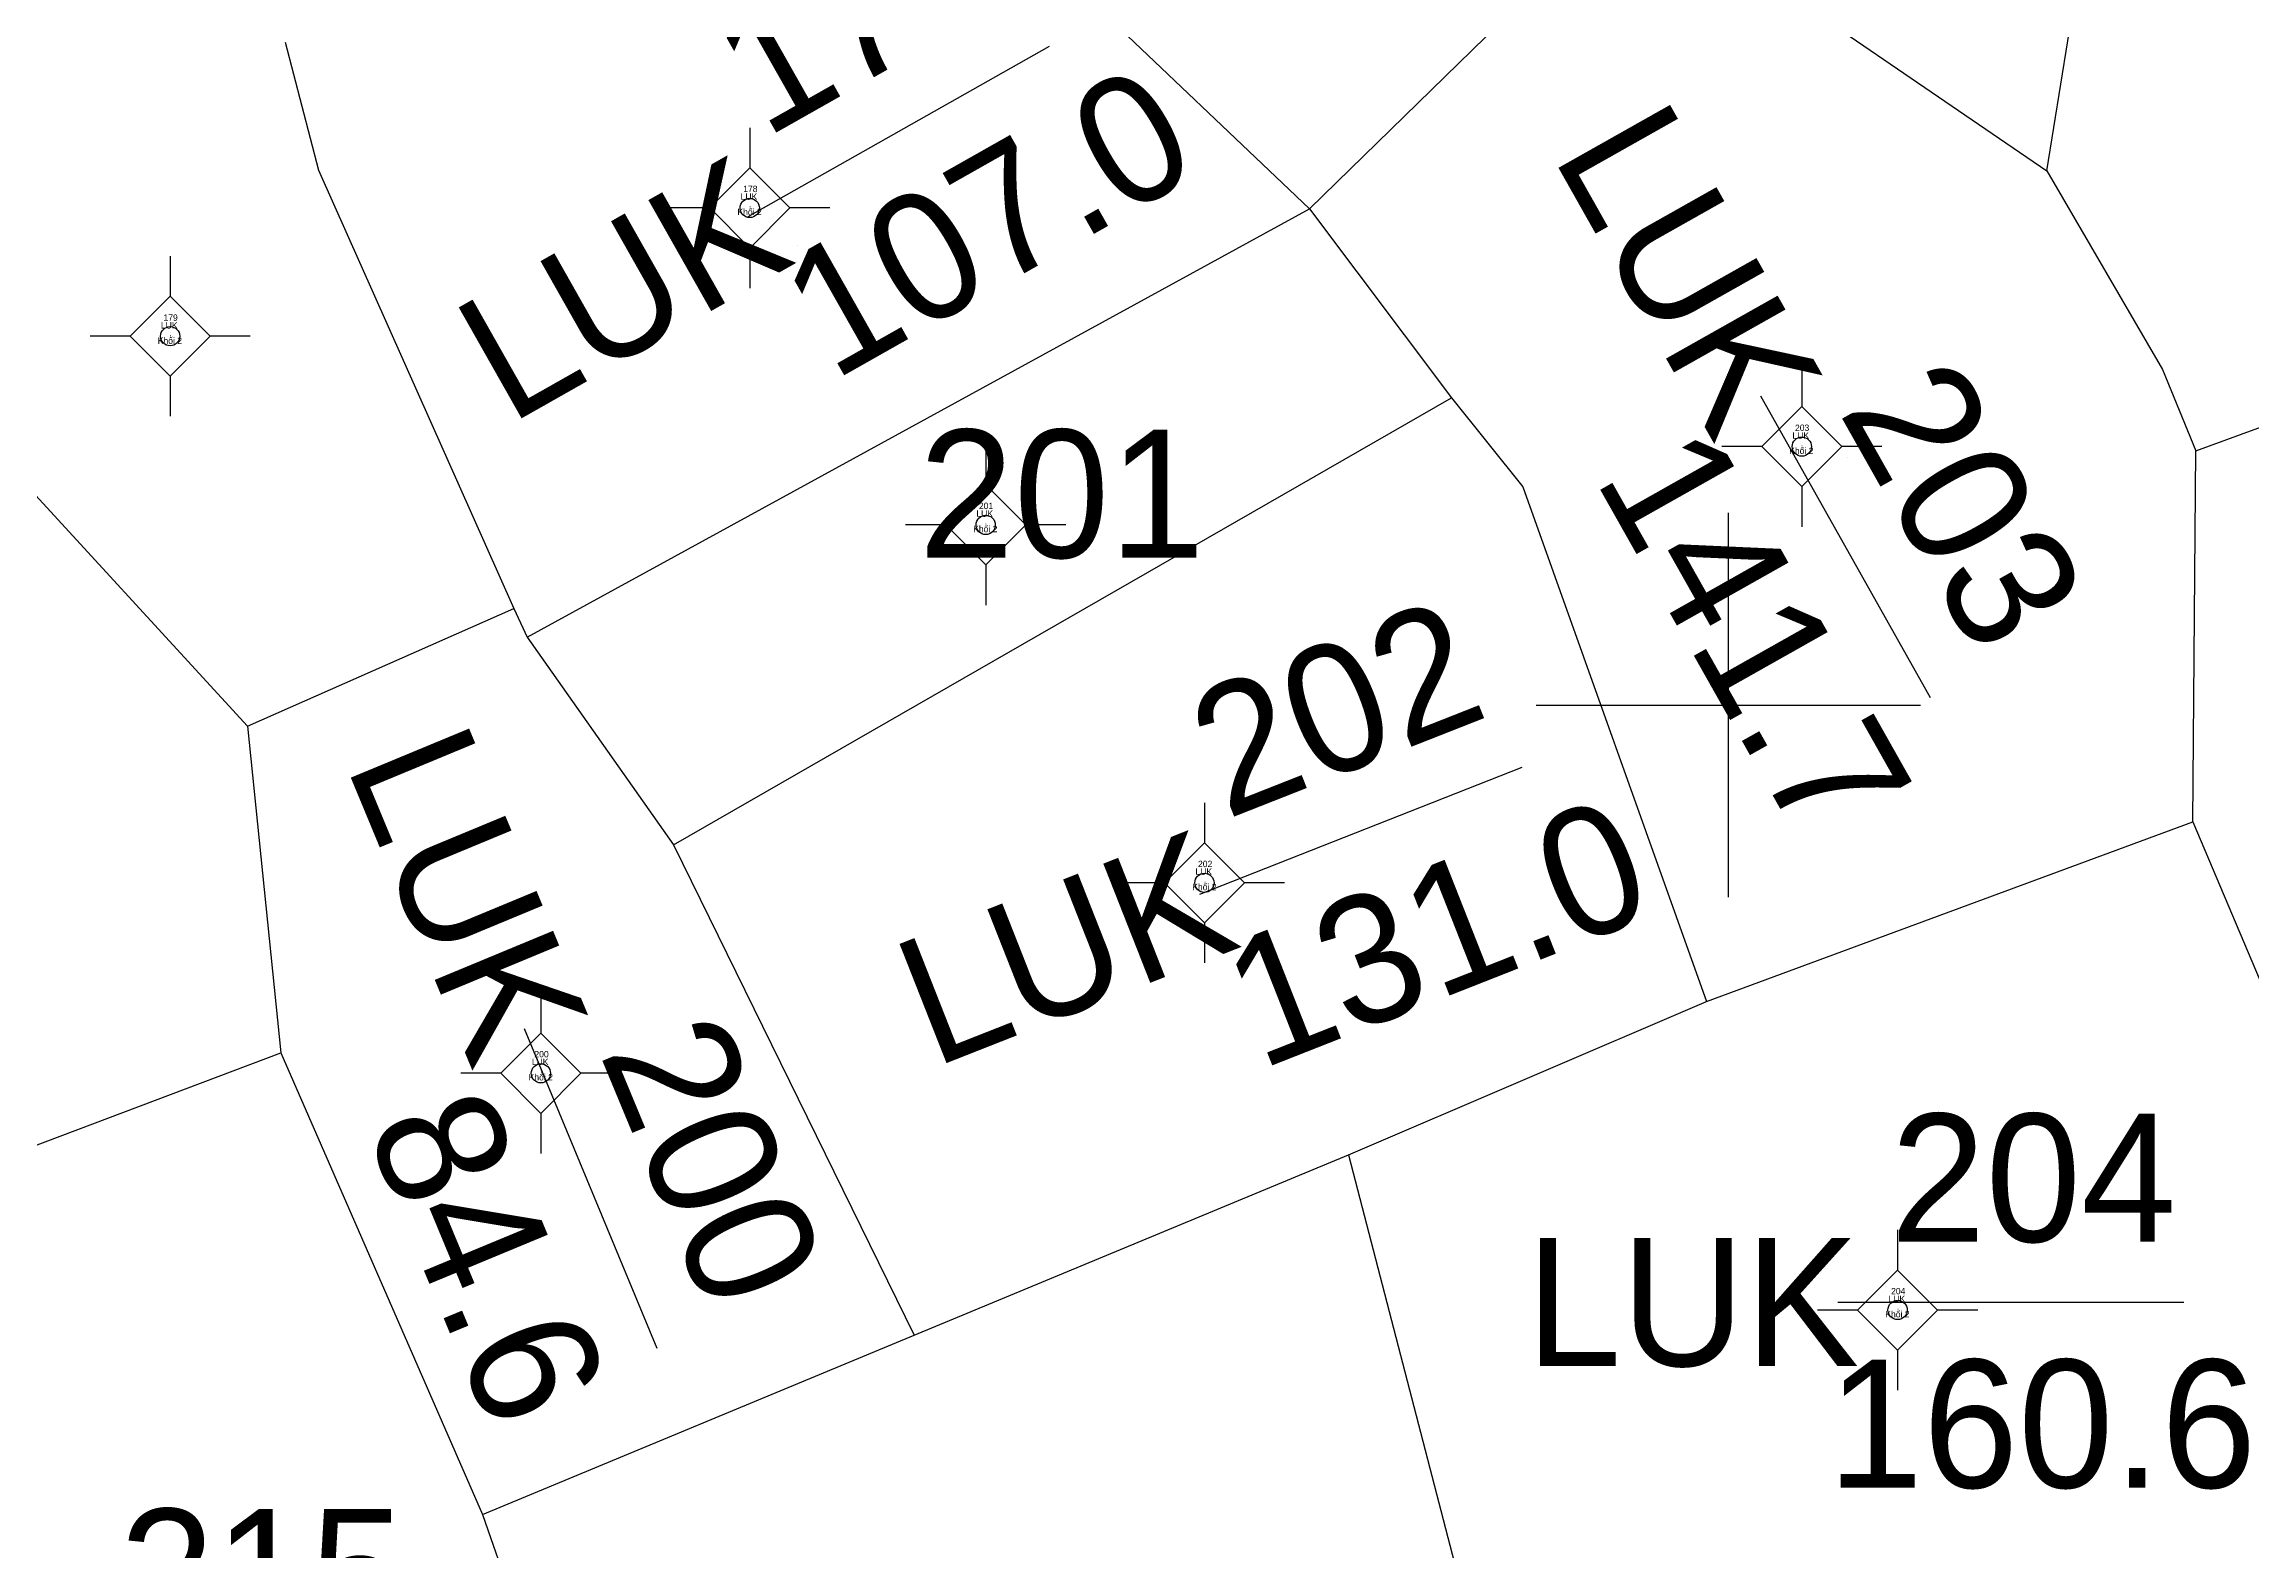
# Model space of a CAD drawing. Extents: x 550890 to 551618, y 1839259 to 1840146.
# Drawn here: x 551373.71 to 551408.17, y 1839586.79 to 1839610.32 of the extents above; entities that cross this region are included whole.
import ezdxf

# ---------------------------------------------------------------- set-up
doc = ezdxf.new("R2010")
doc.units = 0
for name, color, linetype in [('Level 10', 7, 'Continuous'), ('Level 11', 7, 'Continuous'), ('Level 13', 7, 'Continuous'), ('Level 15', 7, 'Continuous'), ('Level 2', 7, 'Continuous'), ('Level 4', 7, 'Continuous'), ('Level 63', 7, 'Continuous')]:
    doc.layers.add(name, color=color, linetype=linetype)

msp = doc.modelspace()

# ---------------------------------------------------------------- linework, layer by layer
at = {"layer": 'Level 10'}
for p, q in [((551404.97, 1839608.34), (551407.4, 1839623.29)), ((551387.71, 1839613.22), (551393.46, 1839607.75)), ((551393.46, 1839607.75), (551398.09, 1839612.27)), ((551381.25, 1839601.06), (551393.46, 1839607.75)), ((551393.46, 1839607.75), (551395.68, 1839604.8)), ((551383.53, 1839597.82), (551395.68, 1839604.8)), ((551372.99, 1839603.91), (551376.88, 1839599.67)), ((551407.25, 1839598.18), (551407.3, 1839603.97)), ((551376.88, 1839599.67), (551381.04, 1839601.51)), ((551381.04, 1839601.51), (551381.25, 1839601.06)), ((551381.25, 1839601.06), (551383.53, 1839597.82)), ((551376.88, 1839599.67), (551377.4, 1839594.57)), ((551399.66, 1839595.37), (551407.25, 1839598.18)), ((551407.25, 1839598.18), (551411.81, 1839587.39)), ((551383.53, 1839597.82), (551387.29, 1839590.16)), ((551394.07, 1839592.98), (551399.66, 1839595.37)), ((551365.21, 1839589.97), (551377.4, 1839594.57)), ((551377.4, 1839594.57), (551380.55, 1839587.36)), ((551387.29, 1839590.16), (551394.07, 1839592.98)), ((551394.07, 1839592.98), (551396.51, 1839583.59)), ((551380.55, 1839587.36), (551387.29, 1839590.16)), ((551380.55, 1839587.36), (551384.1, 1839577.24))]:
    msp.add_line(p, q, dxfattribs=at)
for points in [[(551398.09, 1839612.27), (551399.67, 1839611.97), (551404.97, 1839608.34)], [(551377.47, 1839610.35), (551377.99, 1839608.35), (551381.04, 1839601.51)], [(551404.97, 1839608.34), (551406.78, 1839605.24), (551407.3, 1839603.97)], [(551407.3, 1839603.97), (551416.11, 1839607.19), (551418.38, 1839606.04)], [(551395.68, 1839604.8), (551396.79, 1839603.41), (551399.66, 1839595.37)]]:
    msp.add_lwpolyline(points, dxfattribs=at)
at = {"layer": 'Level 11'}
for p, q in [((551384.723, 1839609.012), (551384.723, 1839608.387)), ((551384.723, 1839608.387), (551384.098, 1839607.762)), ((551385.348, 1839607.762), (551384.723, 1839608.387)), ((551384.098, 1839607.762), (551383.473, 1839607.762)), ((551384.098, 1839607.762), (551384.723, 1839607.137)), ((551384.723, 1839607.137), (551385.348, 1839607.762)), ((551385.973, 1839607.762), (551385.348, 1839607.762)), ((551384.723, 1839607.137), (551384.723, 1839606.512)), ((551375.674, 1839607.01), (551375.674, 1839606.385)), ((551375.674, 1839606.385), (551375.049, 1839605.76)), ((551376.299, 1839605.76), (551375.674, 1839606.385)), ((551375.049, 1839605.76), (551374.424, 1839605.76)), ((551375.049, 1839605.76), (551375.674, 1839605.135)), ((551375.674, 1839605.135), (551376.299, 1839605.76)), ((551376.924, 1839605.76), (551376.299, 1839605.76)), ((551375.674, 1839605.135), (551375.674, 1839604.51)), ((551401.147, 1839605.286), (551401.147, 1839604.661)), ((551401.147, 1839604.661), (551400.522, 1839604.036)), ((551401.772, 1839604.036), (551401.147, 1839604.661)), ((551388.406, 1839604.063), (551388.406, 1839603.438)), ((551400.522, 1839604.036), (551399.897, 1839604.036)), ((551400.522, 1839604.036), (551401.147, 1839603.411)), ((551401.147, 1839603.411), (551401.772, 1839604.036)), ((551402.397, 1839604.036), (551401.772, 1839604.036)), ((551388.406, 1839603.438), (551387.781, 1839602.813)), ((551389.031, 1839602.813), (551388.406, 1839603.438)), ((551401.147, 1839603.411), (551401.147, 1839602.786)), ((551387.781, 1839602.813), (551387.156, 1839602.813)), ((551387.781, 1839602.813), (551388.406, 1839602.188)), ((551388.406, 1839602.188), (551389.031, 1839602.813)), ((551389.656, 1839602.813), (551389.031, 1839602.813)), ((551388.406, 1839602.188), (551388.406, 1839601.563)), ((551391.821, 1839598.475), (551391.821, 1839597.85)), ((551391.821, 1839597.85), (551391.196, 1839597.225)), ((551392.446, 1839597.225), (551391.821, 1839597.85)), ((551391.196, 1839597.225), (551390.571, 1839597.225)), ((551391.196, 1839597.225), (551391.821, 1839596.6)), ((551391.821, 1839596.6), (551392.446, 1839597.225)), ((551393.071, 1839597.225), (551392.446, 1839597.225)), ((551391.821, 1839596.6), (551391.821, 1839595.975)), ((551381.462, 1839595.501), (551381.462, 1839594.876)), ((551381.462, 1839594.876), (551380.837, 1839594.251)), ((551382.087, 1839594.251), (551381.462, 1839594.876)), ((551380.837, 1839594.251), (551380.212, 1839594.251)), ((551380.837, 1839594.251), (551381.462, 1839593.626)), ((551381.462, 1839593.626), (551382.087, 1839594.251)), ((551382.712, 1839594.251), (551382.087, 1839594.251)), ((551381.462, 1839593.626), (551381.462, 1839593.001)), ((551402.642, 1839591.805), (551402.642, 1839591.18)), ((551402.642, 1839591.18), (551402.017, 1839590.555)), ((551403.267, 1839590.555), (551402.642, 1839591.18)), ((551402.017, 1839590.555), (551401.392, 1839590.555)), ((551402.017, 1839590.555), (551402.642, 1839589.93)), ((551402.642, 1839589.93), (551403.267, 1839590.555)), ((551403.892, 1839590.555), (551403.267, 1839590.555)), ((551402.642, 1839589.93), (551402.642, 1839589.305))]:
    msp.add_line(p, q, dxfattribs=at)
for centre in [(551384.722, 1839607.762), (551375.674, 1839605.76), (551401.147, 1839604.036), (551388.406, 1839602.813), (551391.821, 1839597.225), (551381.462, 1839594.251), (551402.642, 1839590.555)]:
    msp.add_circle(centre, 0.15, dxfattribs=at)
at = {"layer": 'Level 13'}
for p, q in [((551384.7, 1839607.63), (551389.4, 1839610.29)), ((551385.46, 1839607.18), (551385.46, 1839607.18)), ((551375.8, 1839605.31), (551375.8, 1839605.31)), ((551400.5, 1839604.83), (551403.15, 1839600.12)), ((551401.86, 1839603.87), (551401.86, 1839603.87)), ((551388.34, 1839602.82), (551388.34, 1839602.82)), ((551391.75, 1839597.05), (551396.78, 1839599.03)), ((551391.28, 1839597.53), (551391.28, 1839597.53)), ((551381.2, 1839594.95), (551383.27, 1839589.96)), ((551381.3, 1839594.48), (551381.3, 1839594.48)), ((551402.46, 1839590.93), (551402.46, 1839590.93)), ((551401.71, 1839590.68), (551407.11, 1839590.68))]:
    msp.add_line(p, q, dxfattribs=at)
at = {"layer": 'Level 63'}
for points in [[(551400, 1839597), (551400, 1839603)], [(551397, 1839600), (551403, 1839600)]]:
    msp.add_lwpolyline(points, dxfattribs=at)

# ---------------------------------------------------------------- texts
at = {"layer": 'Level 13'}
for s, height, rotation, p in [('178', 1.99, 29.5129, (551384.96, 1839608.84)), ('203', 2, 299.4219, (551401.71, 1839604.59)), ('202', 2, 21.5084, (551392.16, 1839598.21)), ('200', 2, 292.542, (551382.37, 1839594.57))]:
    msp.add_text(s, height=height, rotation=rotation, dxfattribs=at).set_placement(p)
for s, p in [('201', (551387.36, 1839602.3)), ('204', (551402.53, 1839591.62)), ('215', (551374.88, 1839585.45))]:
    msp.add_text(s, height=2, dxfattribs=at).set_placement(p)
at = {"layer": 'Level 15'}
for s, p in [('LUK', (551384.58, 1839607.89)), ('178', (551384.62, 1839608.01)), ('Khối 2', (551384.53, 1839607.65)), ('.', (551384.71, 1839607.77)), ('179', (551375.57, 1839606)), ('Khối 2', (551375.48, 1839605.64)), ('LUK', (551375.53, 1839605.88)), ('.', (551375.66, 1839605.76)), ('203', (551401.04, 1839604.28)), ('Khối 2', (551400.95, 1839603.92)), ('LUK', (551401, 1839604.16)), ('.', (551401.13, 1839604.04)), ('LUK', (551388.26, 1839602.94)), ('201', (551388.3, 1839603.06)), ('Khối 2', (551388.21, 1839602.7)), ('.', (551388.39, 1839602.82)), ('202', (551391.72, 1839597.47)), ('Khối 2', (551391.63, 1839597.11)), ('LUK', (551391.68, 1839597.35)), ('.', (551391.81, 1839597.23)), ('LUK', (551381.32, 1839594.38)), ('200', (551381.36, 1839594.5)), ('Khối 2', (551381.27, 1839594.14)), ('.', (551381.45, 1839594.26)), ('LUK', (551402.5, 1839590.68)), ('204', (551402.54, 1839590.8)), ('.', (551402.63, 1839590.56)), ('Khối 2', (551402.45, 1839590.44))]:
    msp.add_text(s, height=0.1, dxfattribs=at).set_placement(p)
at = {"layer": 'Level 2'}
for height, rotation, p in [(2, 299.4219, (551397.24, 1839608.58)), (1.99, 29.5129, (551380.97, 1839604.37)), (2, 292.542, (551378.41, 1839599.07)), (2, 21.5084, (551387.59, 1839594.33))]:
    msp.add_text('LUK', height=height, rotation=rotation, dxfattribs=at).set_placement(p)
msp.add_text('LUK', height=2, dxfattribs=at).set_placement((551396.84, 1839589.68))
at = {"layer": 'Level 4'}
for s, height, rotation, p in [('107.0', 1.99, 29.5129, (551386.02, 1839605.05)), ('141.7', 2, 299.4219, (551397.9, 1839603.54)), ('131.0', 2, 21.5084, (551392.69, 1839594.3)), ('84.6', 2, 292.542, (551378.71, 1839593.4))]:
    msp.add_text(s, height=height, rotation=rotation, dxfattribs=at).set_placement(p)
msp.add_text('160.6', height=2, dxfattribs=at).set_placement((551401.55, 1839587.78))

doc.saveas('drawing.dxf')
